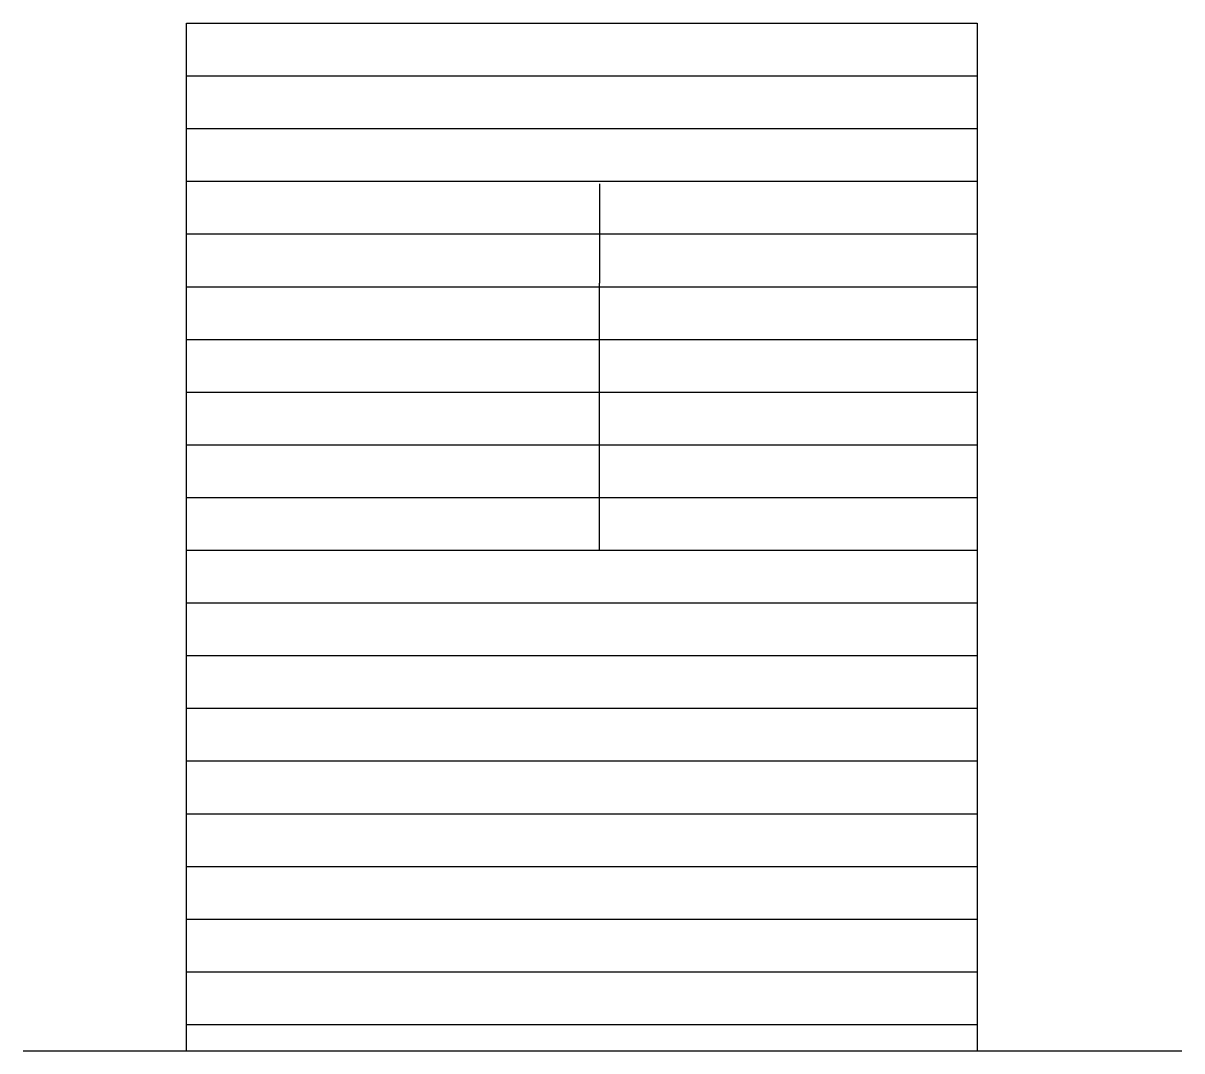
# Model space of a CAD drawing. Header units: metres. Extents: x 13487.5 to 13500.7, y 18517.7 to 18529.4.
import ezdxf

# ---------------------------------------------------------------- set-up
doc = ezdxf.new("R2010")
doc.units = ezdxf.units.M
doc.layers.add('PUB_DIM', color=90, linetype='Continuous')

msp = doc.modelspace()

# ---------------------------------------------------------------- linework, layer by layer
for points in [[(13489.36, 18517.71), (13489.36, 18529.41), (13498.36, 18529.41), (13498.36, 18517.71)], [(13487.5, 18517.71), (13500.69, 18517.71)]]:
    msp.add_lwpolyline(points)
at = {"layer": 'PUB_DIM'}
for p, q in [((13489.36, 18528.81), (13498.36, 18528.81)), ((13489.36, 18528.21), (13498.36, 18528.21)), ((13489.36, 18527.61), (13498.36, 18527.61)), ((13489.36, 18527.01), (13498.36, 18527.01)), ((13489.36, 18526.41), (13498.36, 18526.41)), ((13489.36, 18525.81), (13498.36, 18525.81)), ((13489.36, 18525.21), (13498.36, 18525.21)), ((13489.36, 18524.61), (13498.36, 18524.61)), ((13489.36, 18524.01), (13498.36, 18524.01)), ((13489.36, 18523.41), (13498.36, 18523.41)), ((13489.36, 18522.81), (13498.36, 18522.81)), ((13489.36, 18522.21), (13498.36, 18522.21)), ((13489.36, 18521.61), (13498.36, 18521.61)), ((13489.36, 18521.01), (13498.36, 18521.01)), ((13489.36, 18520.41), (13498.36, 18520.41)), ((13489.36, 18519.81), (13498.36, 18519.81)), ((13489.36, 18519.21), (13498.36, 18519.21)), ((13489.36, 18518.61), (13498.36, 18518.61)), ((13489.36, 18518.01), (13498.36, 18518.01))]:
    msp.add_line(p, q, dxfattribs=at)
for points in [[(13494.06, 18527.58), (13494.06, 18526.45)], [(13494.06, 18523.41), (13494.06, 18526.45)]]:
    msp.add_lwpolyline(points, dxfattribs=at)

doc.saveas('drawing.dxf')
